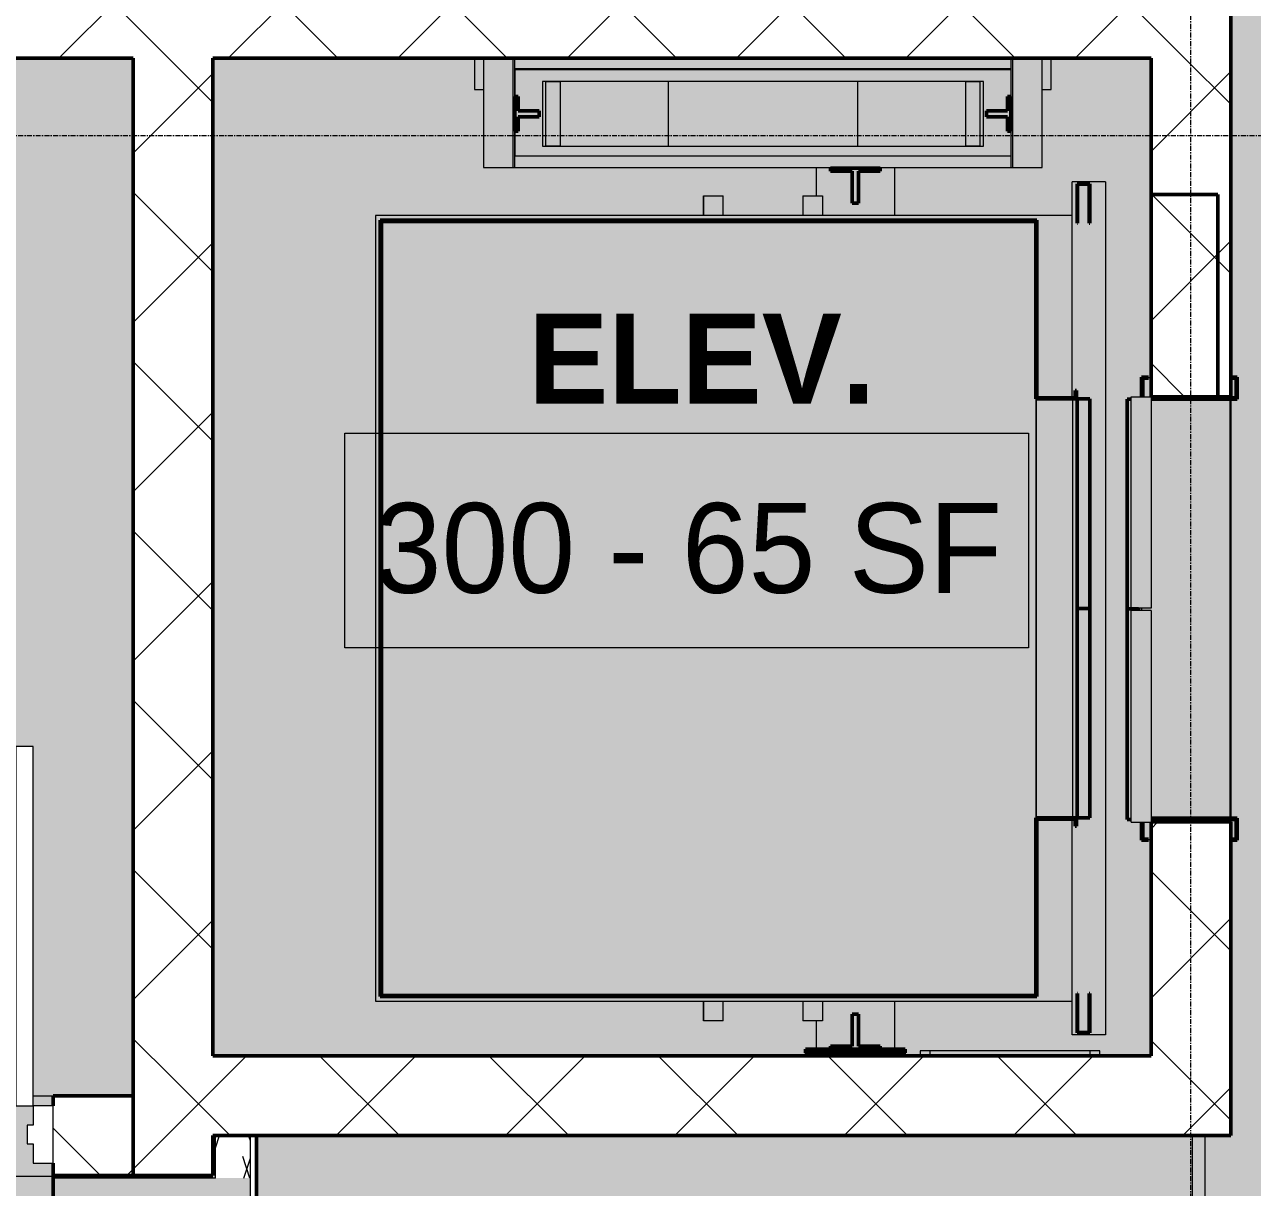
# Model space of a CAD drawing. Header units: inches. Extents: x -4218 to -1814, y 9706 to 12426.
# Drawn here: x -3598.2 to -3475.2, y 11429.8 to 11546.3 of the extents above; entities that cross this region are included whole.
import ezdxf

# ---------------------------------------------------------------- set-up
doc = ezdxf.new("R2010")
doc.units = ezdxf.units.IN
doc.header["$MEASUREMENT"] = 0
doc.linetypes.add('Grid Line 1_2_', pattern=[0.875, 0.5, -0.125, 0.125, -0.125])
for name, color, linetype, lineweight in [('0-1', 7, 'Continuous', 5), ('0-5', 250, 'Continuous', 9), ('A-AREA-IDEN', 2, 'Continuous', 9), ('A-DOOR-1', 250, 'Continuous', 9), ('A-DOOR-2', 90, 'Continuous', 20), ('A-DOOR-FRAM-1', 90, 'Continuous', 20), ('A-FLOR-1', 50, 'Continuous', 13), ('A-GENM-2', 250, 'Continuous', 9), ('A-GENM-3', 10, 'Continuous', 50), ('A-GENM-7', 55, 'Continuous', 9), ('A-WALL', 113, 'Continuous', 13), ('A-WALL-10', 113, 'Continuous', 5), ('A-WALL-11', 113, 'Continuous', 50), ('A-WALL-3', 10, 'Continuous', 50), ('A-WALL-PATT-3', 45, 'Continuous', 9), ('A-WALL-PATT-4', 111, 'Continuous', 9), ('G-IMPT-1', 55, 'Continuous', 9), ('G-IMPT-2', 1, 'Continuous', 9), ('Q-SPCQ-1', 250, 'Continuous', 9), ('Q-SPCQ-3', 37, 'Continuous', 9), ('S-GRID-1', 1, 'Grid Line 1_2_', 9)]:
    doc.layers.add(name, color=color, linetype=linetype, lineweight=lineweight)
doc.layers.add('A-AREA-PATT-3', color=255, linetype='Continuous', lineweight=9, transparency=1)
doc.layers.add('A-AREA-PATT-4', color=254, linetype='Continuous', lineweight=9, transparency=1)
doc.styles.add('Century Gothic', font='ufonts.com_century-gothic.ttf', dxfattribs={"height": 9})
doc.styles.add('Century Gothic_B', font='GOTHICB.TTF', dxfattribs={"height": 9})
pattern_1 = [(45, (0, 0), (-8.485281, 8.485281), []), (135, (0, 0), (-8.485281, -8.485281), [])]
pattern_2 = [(161.57, (0.48, 0.48), (-3.83995378, -1.544e-05), [0, -27.322, 3.034, 0]), (18.43, (-0.48, 0.48), (-3.83995378, 1.544e-05), [0, -27.322, 3.034, 0]), (108.43, (0.48, 0.48), (1.919622, -9.60052459), [9.106, -21.25]), (71.57, (-0.48, 0.48), (1.919622, 9.60052459), [9.106, -21.25])]

# ---------------------------------------------------------------- blocks, each defined once
blk = doc.blocks.new('CTR - 1st Phase - Shell_rvt-1-FLOOR PLAN - 3RD FLOOR')
at = {"layer": 'A-FLOR-1'}
for p, q in [((-3477.32, 11509.05), (-3477.32, 11508.92)), ((-3477.32, 11508.8), (-3477.32, 11466.79)), ((-3477.32, 11466.68), (-3477.32, 11466.43)), ((-3481.17, 11370.36), (-3481.17, 11434.99)), ((-3479.92, 11434.99), (-3479.92, 11370.36)), ((-3595.32, 11430.89), (-3635.32, 11430.89))]:
    blk.add_line(p, q, dxfattribs=at)
at = {"layer": 'S-GRID-1'}
for p, q in [((-3481.32, 9836.18), (-3481.32, 12376.79)), ((-1814.21, 11535.19), (-4168.71, 11535.19))]:
    blk.add_line(p, q, dxfattribs=at)
blk = doc.blocks.new('Otis_G2S_072320191620 - Duty_3500_Speed_150_Seismic_N_CabHeight_93_CabPanels_Y_EntHeight_84_CwtLoc_L2_CwtSafety_N_DoorHand_CO_OpeningType_Front_Glassback_N_FRSAME_NOH-2319444-FLOOR PLAN - 3RD FLOOR')
at = {"layer": 'A-GENM-7'}
h = blk.add_hatch(color=256, dxfattribs=at)
h.paths.add_polyline_path([(4.29, 7.36), (4.29, 6.15), (4.33, 6.19), (4.33, 7.36), (4.29, 7.36)], flags=0)
h.paths.add_polyline_path([(7.94, 46.41), (7.94, 11.44), (25.72, 11.44), (25.72, 7.6), (25, 7.6), (25, 7.48), (25.84, 7.48), (25.84, 11.56), (8.06, 11.56), (8.06, 77.11), (85.62, 77.11), (85.62, 11.56), (67.84, 11.56), (67.84, 7.48), (68.69, 7.48), (68.69, 7.6), (67.96, 7.6), (67.96, 11.44), (85.74, 11.44), (85.74, 77.23), (7.94, 77.23), (7.94, 77.05)], flags=0)
h.paths.add_polyline_path([(25.84, 6.15), (46.84, 6.15), (46.84, 7.4), (25.84, 7.4)], flags=0)
h.paths.add_polyline_path([(46.84, 6.15), (67.84, 6.15), (67.84, 7.4), (46.84, 7.4)], flags=0)
h.paths.add_polyline_path([(85.46, 6.19), (85.46, 6.15), (89.4, 6.19), (89.4, 7.4), (89.36, 7.36), (89.36, 6.19)], flags=0)
at = {"layer": 'G-IMPT-1'}
for points in [[(7.47, 77.7), (7.47, 7.9), (25.72, 7.9), (25.72, 11.44), (7.94, 11.44), (7.94, 77.23), (85.74, 77.23), (85.74, 11.44), (67.96, 11.44), (67.96, 7.9), (86.21, 7.9), (86.21, 77.7), (7.94, 77.7)], [(8.06, 11.56), (25.84, 11.56), (25.84, 11.5), (67.84, 11.5), (67.84, 11.56), (85.62, 11.56), (85.62, 77.11), (8.06, 77.11), (8.06, 12.65)], [(25.84, 7.84), (67.84, 7.84), (67.84, 11.5), (25.84, 11.5), (25.84, 7.9)]]:
    blk.add_hatch(color=256, dxfattribs=at).paths.add_polyline_path(points, flags=0)
h = blk.add_hatch(color=256, dxfattribs=at)
h.paths.add_polyline_path([(5.5, 44.86), (5.5, 42.89), (7.47, 42.89), (7.47, 44.86)], flags=0)
h.paths.add_polyline_path([(86.21, 42.89), (88.18, 42.89), (88.18, 44.86), (86.21, 44.86)], flags=0)
h = blk.add_hatch(color=256, dxfattribs=at)
h.paths.add_polyline_path([(5.5, 32.93), (7.47, 32.93), (7.47, 34.89), (5.5, 34.89)], flags=0)
h.paths.add_polyline_path([(86.21, 32.93), (88.18, 32.93), (88.18, 34.89), (86.21, 34.89)], flags=0)
h = blk.add_hatch(color=256, dxfattribs=at)
h.paths.add_polyline_path([(4.09, 7.9), (4.09, 4.56), (89.59, 4.56), (89.59, 7.9), (67.96, 7.9), (67.96, 7.6), (68.69, 7.6), (68.69, 7.48), (67.84, 7.48), (67.84, 7.84), (25.84, 7.84), (25.84, 7.48), (25, 7.48), (25, 7.6), (25.72, 7.6), (25.72, 7.9), (4.29, 7.9)], flags=0)
h.paths.add_polyline_path([(4.29, 6.15), (4.33, 7.4), (4.33, 7.36), (4.33, 6.19), (4.33, 6.15)], flags=0)
h.paths.add_polyline_path([(25.84, 7.4), (46.84, 7.4), (46.84, 6.15), (25.84, 6.15)], flags=0)
h.paths.add_polyline_path([(46.84, 7.4), (67.84, 7.4), (67.84, 6.15), (46.84, 6.15)], flags=0)
h.paths.add_polyline_path([(85.46, 6.15), (85.46, 6.19), (89.36, 6.19), (89.36, 7.36), (89.4, 7.36), (89.36, 6.15)], flags=0)
at = {"layer": 'A-GENM-2'}
for p, q in [((25.84, 11.56), (25.72, 11.44)), ((25.72, 11.44), (25.84, 11.56)), ((85.74, 11.44), (85.62, 11.56)), ((85.62, 11.56), (85.74, 11.44)), ((4.29, 7.4), (4.33, 7.36)), ((4.33, 7.36), (4.29, 7.4)), ((4.29, 6.15), (4.33, 6.19)), ((4.33, 6.19), (4.29, 6.15))]:
    blk.add_line(p, q, dxfattribs=at)
at = {"layer": 'A-GENM-3'}
for p, q in [((85.74, 77.23), (7.94, 77.23)), ((7.94, 77.23), (8.06, 77.11)), ((7.94, 77.23), (7.94, 11.44)), ((8.06, 77.11), (7.94, 77.23)), ((8.06, 77.11), (85.62, 77.11)), ((8.06, 11.56), (8.06, 77.11)), ((85.74, 77.23), (85.62, 77.11)), ((85.62, 77.11), (85.74, 77.23)), ((85.62, 77.11), (85.62, 11.56)), ((85.74, 11.44), (85.74, 77.23)), ((7.94, 11.44), (8.06, 11.44)), ((8.06, 11.44), (8.06, 11.56)), ((8.06, 11.56), (8.06, 11.44)), ((25.84, 11.56), (8.06, 11.56)), ((8.06, 11.44), (25.72, 11.44)), ((25.72, 11.44), (25.72, 7.6)), ((25.84, 7.48), (25.84, 11.56)), ((67.96, 11.44), (67.84, 11.56)), ((67.84, 11.56), (67.84, 7.48)), ((85.62, 11.56), (67.84, 11.56)), ((67.84, 11.56), (67.96, 11.44)), ((67.96, 7.6), (67.96, 11.44)), ((67.96, 11.44), (85.74, 11.44)), ((8.23, 7.4), (4.29, 7.4)), ((4.29, 7.4), (4.29, 6.15)), ((8.23, 7.36), (8.23, 7.4)), ((25.72, 7.6), (25, 7.6)), ((25, 7.6), (25, 7.48)), ((25, 7.48), (25.84, 7.48)), ((25.84, 7.48), (25.72, 7.6)), ((25.72, 7.6), (25.84, 7.48)), ((46.84, 7.4), (25.84, 7.4)), ((25.84, 7.4), (25.84, 6.15)), ((46.84, 6.15), (46.84, 7.4)), ((67.84, 7.4), (46.84, 7.4)), ((46.84, 7.4), (46.84, 6.15)), ((67.96, 7.6), (67.84, 7.48)), ((67.84, 7.48), (67.96, 7.6)), ((67.84, 7.48), (68.69, 7.48)), ((67.84, 6.15), (67.84, 7.4)), ((68.69, 7.6), (67.96, 7.6)), ((68.69, 7.48), (68.69, 7.6)), ((89.4, 7.4), (85.46, 7.4)), ((85.46, 7.4), (85.46, 7.36)), ((89.4, 7.4), (89.36, 7.36)), ((89.36, 7.36), (89.4, 7.4)), ((89.4, 6.15), (89.4, 7.4)), ((4.33, 6.19), (4.33, 7.36)), ((4.33, 7.36), (8.23, 7.36)), ((8.23, 6.19), (4.33, 6.19)), ((8.23, 6.15), (8.23, 6.19)), ((85.46, 7.36), (89.36, 7.36)), ((89.36, 6.19), (85.46, 6.19)), ((85.46, 6.19), (85.46, 6.15)), ((89.36, 7.36), (89.36, 6.19)), ((89.4, 6.15), (89.36, 6.19)), ((89.36, 6.19), (89.4, 6.15)), ((4.29, 6.15), (8.23, 6.15)), ((25.84, 6.15), (46.84, 6.15)), ((46.84, 6.15), (67.84, 6.15)), ((85.46, 6.15), (89.4, 6.15))]:
    blk.add_line(p, q, dxfattribs=at)
at = {"layer": 'G-IMPT-2'}
for p, q in [((7.47, 77.7), (7.47, 7.9)), ((86.21, 77.7), (7.47, 77.7)), ((86.21, 7.9), (86.21, 77.7)), ((7.47, 44.86), (5.5, 44.86)), ((5.5, 42.89), (5.5, 44.86)), ((5.5, 44.86), (7.47, 44.86)), ((88.18, 44.86), (86.21, 44.86)), ((86.21, 44.86), (88.18, 44.86)), ((88.18, 44.86), (88.18, 42.89)), ((5.5, 42.89), (7.47, 42.89)), ((86.21, 42.89), (88.18, 42.89)), ((7.47, 34.89), (5.5, 34.89)), ((5.5, 32.93), (5.5, 34.89)), ((88.18, 34.89), (86.21, 34.89)), ((88.18, 34.89), (88.18, 32.93)), ((7.47, 32.93), (5.5, 32.93)), ((7.47, 32.93), (5.5, 32.93)), ((88.18, 32.93), (86.21, 32.93)), ((88.18, 32.93), (86.21, 32.93)), ((67.84, 11.5), (25.84, 11.5)), ((25.84, 11.5), (67.84, 11.5)), ((4.09, 4.56), (4.09, 7.9)), ((4.09, 7.9), (25.72, 7.9)), ((7.47, 7.9), (25.72, 7.9)), ((25.84, 7.84), (67.84, 7.84)), ((67.96, 7.9), (89.59, 7.9)), ((67.96, 7.9), (86.21, 7.9)), ((89.59, 4.56), (89.59, 7.9)), ((89.59, 4.56), (4.09, 4.56))]:
    blk.add_line(p, q, dxfattribs=at)
blk = doc.blocks.new('Otis_G2S_072320191620 - Duty_3500_Speed_150_Seismic_N_CwtLoc_L2_PitDepth_60_OpeningType_Front_CwtSafety_N_FRSAME_NPT-2319443-FLOOR PLAN - 3RD FLOOR')
at = {"layer": 'G-IMPT-1'}
h = blk.add_hatch(color=256, dxfattribs=at)
h.paths.add_polyline_path([(92.16, 32.93), (92.16, 14.06), (94.66, 14.06), (94.66, 14.37), (96.1, 14.37), (96.1, 16.5), (96.72, 16.5), (96.72, 14.37), (98.16, 14.37), (98.16, 14.06), (100.82, 14.06), (100.82, 63.73), (98.16, 63.73), (98.16, 63.43), (96.72, 63.43), (96.72, 61.3), (96.1, 61.3), (96.1, 63.43), (94.66, 63.43), (94.66, 63.73), (92.16, 63.73), (92.16, 33.18)], flags=0)
h.paths.add_polyline_path([(93.18, 37.97), (93.18, 60.99), (99.64, 60.99), (99.64, 16.8), (93.18, 16.8), (93.18, 34.89)], flags=0)
for points in [[(100.82, 29.53), (100.82, 14.06), (100.94, 14.06), (100.94, 63.73), (100.82, 63.73), (100.82, 46.41)], [(93.18, 32.93), (93.18, 29.39), (99.64, 29.39), (99.64, 48.39), (93.18, 48.39), (93.18, 33.18)], [(2.69, 33.56), (2.69, 32.13), (2.97, 32.13), (2.97, 29.94), (6.16, 29.94), (6.16, 29.31), (2.97, 29.31), (2.97, 27.13), (2.69, 27.13), (2.69, 25.69), (7.47, 25.72), (7.44, 32.93), (5.5, 32.93), (5.5, 33.56), (2.97, 33.56)]]:
    blk.add_hatch(color=256, dxfattribs=at).paths.add_polyline_path(points, flags=0)
h = blk.add_hatch(color=256, dxfattribs=at)
h.paths.add_polyline_path([(93.18, 60.99), (93.18, 16.8), (99.64, 16.8), (99.64, 60.99), (95.1, 60.99)], flags=0)
h.paths.add_polyline_path([(93.18, 29.39), (93.18, 48.39), (99.64, 48.39), (99.64, 29.39), (95.1, 29.39)], flags=0)
h = blk.add_hatch(color=256, dxfattribs=at)
h.paths.add_polyline_path([(86.21, 32.93), (86.24, 25.69), (90.99, 25.69), (90.99, 33.56), (88.18, 33.56), (88.18, 32.93), (86.24, 32.93)], flags=0)
h.paths.add_polyline_path([(87.46, 29.31), (87.46, 29.94), (90.65, 29.94), (90.65, 32.13), (90.96, 32.13), (90.96, 27.13), (90.65, 27.13), (90.65, 29.31), (88.8, 29.31)], flags=0)
at = {"layer": 'G-IMPT-2'}
for p, q in [((92.16, 63.73), (94.66, 63.73)), ((98.16, 63.73), (100.82, 63.73)), ((100.82, 63.73), (100.94, 63.73)), ((100.82, 14.06), (100.82, 63.73)), ((100.94, 63.73), (100.94, 14.06)), ((93.18, 60.99), (93.18, 16.8)), ((99.64, 60.99), (93.18, 60.99)), ((93.19, 60.68), (93.19, 59.18)), ((99.63, 60.68), (93.19, 60.68)), ((99.63, 59.18), (99.63, 60.68)), ((99.64, 16.8), (99.64, 60.99)), ((93.19, 59.18), (99.63, 59.18)), ((93.18, 48.39), (93.18, 29.39)), ((99.64, 48.39), (93.18, 48.39)), ((99.64, 29.39), (99.64, 48.39)), ((5.5, 33.56), (2.69, 33.56)), ((2.69, 33.56), (2.69, 32.13)), ((90.99, 33.56), (88.18, 33.56)), ((90.99, 25.69), (90.99, 33.56)), ((93.18, 29.39), (99.64, 29.39)), ((2.69, 27.13), (2.69, 25.69)), ((2.69, 25.69), (7.44, 25.69)), ((86.24, 25.69), (90.99, 25.69)), ((93.19, 18.61), (93.19, 17.11)), ((99.63, 18.61), (93.19, 18.61)), ((99.63, 17.11), (99.63, 18.61)), ((93.18, 16.8), (99.64, 16.8)), ((93.19, 17.11), (99.63, 17.11))]:
    blk.add_line(p, q, dxfattribs=at)
blk = doc.blocks.new('Otis_G2S_072320191620 - Otis_G2S_072320191620-2295120-FLOOR PLAN - 3RD FLOOR')
at = {"layer": 'A-GENM-7'}
h = blk.add_hatch(color=256, dxfattribs=at)
h.paths.add_polyline_path([(98.85, 10.02), (102, 10.02), (102, 10.91), (98.85, 10.91)], flags=0)
h.paths.add_polyline_path([(98.85, 67.78), (98.85, 66.89), (102, 66.89), (102, 67.78)], flags=0)
h = blk.add_hatch(color=256, dxfattribs=at)
h.paths.add_polyline_path([(91.02, 63.94), (102, 63.94), (102, 66.89), (91.02, 66.89)], flags=0)
h.paths.add_polyline_path([(91.02, 10.91), (102, 10.91), (102, 13.86), (91.02, 13.86), (91.02, 12.65)], flags=0)
h = blk.add_hatch(color=256, dxfattribs=at)
h.paths.add_polyline_path([(91.02, 14.06), (91.02, 13.86), (102, 13.86), (102, 14.06), (92.16, 14.06)], flags=0)
h.paths.add_polyline_path([(91.02, 63.94), (91.02, 63.74), (102, 63.74), (102, 63.94), (91.7, 63.94)], flags=0)
for points in [[(91.02, 63.74), (91.02, 14.06), (92.16, 14.06), (92.16, 63.74)], [(2, 29.53), (2, 24.63), (2.3, 24.63), (2.3, 34.63), (2, 34.63)], [(2.3, 34.63), (2.3, 24.63), (2.68, 24.63), (2.68, 34.63)], [(2, 7.9), (2, 6.14), (2.5, 6.14), (2.5, 22.14), (2, 22.14), (2, 12.65)], [(25.69, 2), (46.62, 2), (46.62, 1.25), (46.81, 1.25), (46.81, 2.41), (25.69, 2.41)], [(46.81, 2), (46.81, 1.25), (46.87, 1.25), (46.87, 2), (67.81, 2), (67.81, 2.41), (46.81, 2.41)], [(25.81, -4.24), (25.81, -7.88), (67.81, -7.88), (67.81, 0), (46.87, 0), (46.87, 0.96), (46.62, 0.96), (46.62, 0), (25.81, 0)], [(67.81, -4.24), (67.81, -6.69), (68.06, -6.69), (68.06, 0), (67.81, 0)]]:
    blk.add_hatch(color=256, dxfattribs=at).paths.add_polyline_path(points, flags=0)
h = blk.add_hatch(color=256, dxfattribs=at)
h.paths.add_polyline_path([(94.66, 14.06), (94.66, 14.06), (98.16, 14.06), (98.16, 14.37), (96.72, 14.37), (96.72, 16.5), (96.1, 16.5), (96.1, 14.37), (94.66, 14.37)], flags=0)
h.paths.add_polyline_path([(94.66, 63.74), (94.66, 63.43), (96.1, 63.43), (96.1, 61.3), (96.72, 61.3), (96.72, 63.43), (98.16, 63.43), (98.16, 63.74), (95.1, 63.74)], flags=0)
h = blk.add_hatch(color=256, dxfattribs=at)
h.paths.add_polyline_path([(2.68, 29.31), (2.68, 27.13), (2.97, 27.13), (2.97, 29.31), (6.16, 29.31), (6.16, 29.94), (2.97, 29.94), (2.97, 32.13), (2.68, 32.13), (2.68, 29.53)], flags=0)
h.paths.add_polyline_path([(87.46, 29.31), (90.65, 29.31), (90.65, 27.13), (90.96, 27.13), (90.96, 32.13), (90.65, 32.13), (90.65, 29.94), (87.46, 29.94), (87.46, 29.53)], flags=0)
h = blk.add_hatch(color=256, dxfattribs=at)
h.paths.add_polyline_path([(2, 5.89), (2, 5.14), (2.5, 5.14), (2.5, 6.14), (2, 6.14)], flags=0)
h.paths.add_polyline_path([(2, 23.14), (2, 22.14), (2.5, 22.14), (2.5, 23.14), (2.3, 23.14)], flags=0)
h = blk.add_hatch(color=256, dxfattribs=at)
h.paths.add_polyline_path([(23.6, -8.52), (23.6, -8.64), (25.81, -8.64), (25.81, 0), (25.69, 0), (25.69, -8.52), (23.73, -8.52), (23.73, -8), (23.6, -8)], flags=0)
h.paths.add_polyline_path([(23.6, 0.96), (23.6, 0.25), (23.73, 0.25), (23.73, 0.83), (25.44, 0.83), (25.44, 0.96), (24.72, 0.96)], flags=0)
h.paths.add_polyline_path([(67.81, -8), (67.81, -8.64), (70.02, -8.64), (70.02, -8), (69.9, -8), (69.9, -8.52), (67.94, -8.52), (67.91, -6.69), (67.81, -6.69), (67.81, -7.88)], flags=0)
h.paths.add_polyline_path([(68.06, 0.83), (69.9, 0.83), (69.9, 0.25), (70.02, 0.25), (70.02, 0.96), (68.06, 0.94)], flags=0)
h = blk.add_hatch(color=256, dxfattribs=at)
h.paths.add_polyline_path([(25.53, -8), (25.69, -8), (25.69, -7.93)], flags=0)
h.paths.add_polyline_path([(25.81, -7.88), (25.81, -8), (67.81, -8), (67.81, -7.88), (34.78, -7.88)], flags=0)
h.paths.add_polyline_path([(67.94, -8), (68.06, -7.99), (67.94, -7.93)], flags=0)
at = {"layer": 'A-GENM-2'}
for p, q in [((102, 67.78), (98.85, 67.78)), ((98.85, 67.78), (98.85, 66.89)), ((102, 66.89), (91.02, 66.89)), ((91.02, 66.89), (91.02, 63.94)), ((102, 63.94), (91.02, 63.94)), ((91.02, 63.94), (91.02, 63.74)), ((91.02, 63.74), (91.02, 14.06)), ((91.02, 63.74), (102, 63.74)), ((92.16, 14.06), (92.16, 63.74)), ((2, 34.63), (2.3, 34.63)), ((2.3, 24.63), (2, 24.63)), ((2.5, 23.14), (2, 23.14)), ((2.5, 22.14), (2.5, 23.14)), ((2, 22.14), (2.5, 22.14)), ((2.5, 6.14), (2.5, 22.14)), ((91.02, 14.06), (91.02, 13.86)), ((94.66, 14.06), (91.02, 14.06)), ((91.02, 13.86), (102, 13.86)), ((91.02, 13.86), (91.02, 10.91)), ((102, 14.06), (98.16, 14.06)), ((91.02, 10.91), (102, 10.91)), ((98.85, 10.91), (98.85, 10.02)), ((98.85, 10.02), (102, 10.02)), ((2.5, 6.14), (2, 6.14)), ((2, 5.14), (2.5, 5.14)), ((2.5, 5.14), (2.5, 6.14)), ((46.87, 0.96), (46.62, 0.96)), ((25.69, -7.93), (25.53, -8)), ((67.81, -7.88), (25.81, -7.88)), ((68.06, -7.99), (67.93, -7.93))]:
    blk.add_line(p, q, dxfattribs=at)
at = {"layer": 'A-GENM-3'}
for p, q in [((98.16, 63.74), (94.66, 63.74)), ((94.66, 63.74), (94.66, 63.43)), ((94.66, 63.43), (96.1, 63.43)), ((96.1, 63.43), (96.1, 61.3)), ((96.72, 61.3), (96.72, 63.43)), ((96.72, 63.43), (98.16, 63.43)), ((98.16, 63.43), (98.16, 63.74)), ((96.1, 61.3), (96.72, 61.3)), ((2.68, 34.63), (2.3, 34.63)), ((2.3, 34.63), (2.3, 24.63)), ((2.68, 24.63), (2.68, 34.63)), ((2.97, 32.13), (2.66, 32.13)), ((2.66, 32.13), (2.66, 27.13)), ((2.97, 29.94), (2.97, 32.13)), ((90.96, 32.13), (90.65, 32.13)), ((90.65, 32.13), (90.65, 29.94)), ((90.96, 27.13), (90.96, 32.13)), ((6.16, 29.94), (2.97, 29.94)), ((6.16, 29.31), (6.16, 29.94)), ((90.65, 29.94), (87.46, 29.94)), ((87.46, 29.94), (87.46, 29.31)), ((2.97, 27.13), (2.97, 29.31)), ((2.97, 29.31), (6.16, 29.31)), ((87.46, 29.31), (90.65, 29.31)), ((90.65, 29.31), (90.65, 27.13)), ((2.66, 27.13), (2.97, 27.13)), ((90.65, 27.13), (90.96, 27.13)), ((2.3, 24.63), (2.68, 24.63)), ((96.72, 16.5), (96.1, 16.5)), ((96.1, 16.5), (96.1, 14.37)), ((96.72, 14.37), (96.72, 16.5)), ((96.1, 14.37), (94.66, 14.37)), ((94.66, 14.37), (94.66, 14.06)), ((94.66, 14.06), (98.16, 14.06)), ((98.16, 14.37), (96.72, 14.37)), ((98.16, 14.06), (98.16, 14.37)), ((46.81, 2.41), (25.69, 2.41)), ((25.69, 2.41), (25.69, 2)), ((46.62, 1.25), (46.81, 1.25)), ((67.81, 2.41), (46.81, 2.41)), ((46.81, 2.41), (46.81, 1.25)), ((46.81, 1.25), (46.81, 2.41)), ((46.81, 1.25), (46.87, 1.25)), ((67.81, 2), (67.81, 2.41)), ((25.44, 0.96), (23.6, 0.96)), ((23.6, 0.96), (23.6, 0.25)), ((23.6, 0.25), (23.73, 0.25)), ((23.73, 0.25), (23.73, 0.83)), ((23.73, 0.83), (25.44, 0.83)), ((70.02, 0.96), (68.06, 0.96)), ((68.06, 0.83), (69.9, 0.83)), ((69.9, 0.83), (69.9, 0.25)), ((69.9, 0.25), (70.02, 0.25)), ((70.02, 0.25), (70.02, 0.96)), ((25.69, 0), (25.69, -8.52)), ((25.81, -8.64), (25.81, 0)), ((67.81, 0), (67.81, -6.69)), ((67.81, 0), (67.81, -8.64)), ((67.94, -8.52), (67.94, 0)), ((88.31, 0), (68.06, 0)), ((88.31, -6.69), (88.31, 0)), ((67.81, -6.69), (88.31, -6.69)), ((23.73, -8), (23.6, -8)), ((23.6, -8), (23.6, -8.64)), ((23.73, -8.52), (23.73, -8)), ((25.69, -8.52), (23.73, -8.52)), ((69.9, -8.52), (67.94, -8.52)), ((70.02, -8), (69.9, -8)), ((69.9, -8), (69.9, -8.52)), ((70.02, -8.64), (70.02, -8)), ((23.6, -8.64), (25.81, -8.64)), ((67.81, -8.64), (70.02, -8.64))]:
    blk.add_line(p, q, dxfattribs=at)
for name in ['Otis_G2S_072320191620 - Duty_3500_Speed_150_Seismic_N_CabHeight_93_CabPanels_Y_EntHeight_84_CwtLoc_L2_CwtSafety_N_DoorHand_CO_OpeningType_Front_Glassback_N_FRSAME_NOH-2319444-FLOOR PLAN - 3RD FLOOR', 'Otis_G2S_072320191620 - Duty_3500_Speed_150_Seismic_N_CwtLoc_L2_PitDepth_60_OpeningType_Front_CwtSafety_N_FRSAME_NPT-2319443-FLOOR PLAN - 3RD FLOOR']:
    blk.add_blockref(name, (0, 0))
blk = doc.blocks.new('Elevator Door-Center - 48_ x 84_-2010370-FLOOR PLAN - 3RD FLOOR')
at = {"layer": 'Q-SPCQ-3'}
for points in [[(-25.22, 4.96), (-25.22, 4), (-4.03, 4), (-4.03, 6), (-25.22, 6)], [(-3.78, 4.96), (-3.78, 4), (17.41, 4), (17.41, 6), (-3.78, 6)]]:
    blk.add_hatch(color=256, dxfattribs=at).paths.add_polyline_path(points, flags=0)
at = {"layer": 'Q-SPCQ-1'}
for p, q in [((-25.22, 6), (-4.03, 6)), ((-25.22, 6), (-25.22, 4)), ((-4.03, 4), (-4.03, 6)), ((-3.78, 6), (17.41, 6)), ((-3.78, 4), (-3.78, 6)), ((17.41, 6), (17.41, 4)), ((-4.03, 4), (-25.22, 4)), ((17.41, 4), (-3.78, 4))]:
    blk.add_line(p, q, dxfattribs=at)
blk = doc.blocks.new('HOLLOW METAL - STAIR DOOR 3-0 x 6-8-2227798-FLOOR PLAN - 3RD FLOOR')
at = {"layer": 'A-DOOR-1'}
blk.add_arc((18, 3.25), 36, 90, 180, dxfattribs=at)
at = {"layer": 'A-DOOR-2'}
for p, q in [((18, 39.25), (16.25, 39.25)), ((16.25, 39.25), (16.25, 3.25)), ((18, 3.25), (18, 39.25)), ((16.25, 3.25), (18, 3.25))]:
    blk.add_line(p, q, dxfattribs=at)
at = {"layer": 'A-DOOR-FRAM-1'}
for p, q in [((-18, 3.25), (-20, 3.25)), ((-20, 3.25), (-20, -2.5)), ((-18, 1.3125), (-18, 3.25)), ((18, 3.25), (18, 1.3125)), ((20, 3.25), (18, 3.25)), ((20, -2.5), (20, 3.25)), ((-17.375, 1.3125), (-18, 1.3125)), ((-17.375, -0.5625), (-17.375, 1.3125)), ((18, 1.3125), (17.375, 1.3125)), ((17.375, 1.3125), (17.375, -0.5625)), ((-18, -2.5), (-18, -0.5625)), ((-18, -0.5625), (-17.375, -0.5625)), ((17.375, -0.5625), (18, -0.5625)), ((18, -0.5625), (18, -2.5)), ((-20, -2.5), (-18, -2.5)), ((18, -2.5), (20, -2.5))]:
    blk.add_line(p, q, dxfattribs=at)
blk = doc.blocks.new('CTR - 1st Phase -Stairs _ Elevators_rvt-1-FLOOR PLAN - 3RD FLOOR')
at = {"layer": 'A-WALL-PATT-3'}
h = blk.add_hatch(dxfattribs=at)
h.set_pattern_fill('FP_70', color=256, style=0, pattern_type=2)
h.set_pattern_definition(pattern_1)
h.paths.add_polyline_path([(-3751.22, 11542.99), (-3587.32, 11542.99), (-3587.32, 11550.99), (-3819.32, 11550.99), (-3819.32, 11542.99), (-3759.66, 11542.99)], flags=0)
h = blk.add_hatch(dxfattribs=at)
h.set_pattern_fill('FP_70', color=256, style=0, pattern_type=2)
h.set_pattern_definition(pattern_1)
h.paths.add_polyline_path([(-3587.32, 11542.99), (-3477.32, 11542.99), (-3477.32, 11550.99), (-3587.32, 11550.99)], flags=0)
h = blk.add_hatch(dxfattribs=at)
h.set_pattern_fill('FP_70', color=256, style=0, pattern_type=2)
h.set_pattern_definition(pattern_1)
h.paths.add_polyline_path([(-3583.32, 11430.99), (-3579.32, 11430.99), (-3579.32, 11434.99), (-3583.32, 11434.99), (-3583.32, 11442.99), (-3579.32, 11442.99), (-3579.32, 11542.99), (-3587.32, 11542.99), (-3587.32, 11430.99)], flags=0)
h = blk.add_hatch(dxfattribs=at)
h.set_pattern_fill('FP_70', color=256, style=0, pattern_type=2)
h.set_pattern_definition(pattern_1)
h.paths.add_polyline_path([(-3477.32, 11434.99), (-3477.32, 11466.43), (-3485.32, 11466.43), (-3485.32, 11434.99), (-3479.92, 11434.99)], flags=0)
h.paths.add_polyline_path([(-3477.32, 11509.05), (-3477.32, 11542.99), (-3485.32, 11542.99), (-3485.32, 11509.05), (-3481.09, 11509.05)], flags=0)
h = blk.add_hatch(dxfattribs=at)
h.set_pattern_fill('FP_70', color=256, style=0, pattern_type=2)
h.set_pattern_definition(pattern_1)
h.paths.add_polyline_path([(-3499.17, 11434.99), (-3485.32, 11434.99), (-3485.32, 11442.99), (-3583.32, 11442.99), (-3583.32, 11434.99), (-3531.74, 11434.99)], flags=0)
h = blk.add_hatch(dxfattribs=at)
h.set_pattern_fill('FP_70', color=256, style=0, pattern_type=2)
h.set_pattern_definition(pattern_1)
h.paths.add_polyline_path([(-3587.32, 11430.99), (-3587.32, 11438.99), (-3595.32, 11438.99), (-3595.32, 11430.99), (-3594.03, 11430.99)], flags=0)
h.paths.add_polyline_path([(-3801.87, 11430.99), (-3635.32, 11430.99), (-3635.32, 11438.99), (-3826.32, 11438.99), (-3826.32, 11434.39), (-3827.32, 11434.39), (-3827.32, 11430.99)], flags=0)
at = {"layer": 'A-FLOR-1'}
blk.add_line((-3597.32, 11438.99), (-3595.32, 11438.99), dxfattribs=at)
at = {"layer": 'A-WALL-3'}
for p, q in [((-3477.32, 11542.99), (-3477.32, 11550.99)), ((-3819.32, 11542.99), (-3587.32, 11542.99)), ((-3587.32, 11542.99), (-3587.32, 11430.99)), ((-3579.32, 11542.99), (-3485.32, 11542.99)), ((-3579.32, 11442.99), (-3579.32, 11542.99)), ((-3485.32, 11542.99), (-3485.32, 11509.05)), ((-3477.32, 11509.05), (-3477.32, 11542.99)), ((-3485.32, 11509.05), (-3477.32, 11509.05)), ((-3477.32, 11466.43), (-3485.32, 11466.43)), ((-3485.32, 11466.43), (-3485.32, 11442.99)), ((-3477.32, 11434.99), (-3477.32, 11466.43)), ((-3485.32, 11442.99), (-3579.32, 11442.99)), ((-3587.32, 11438.99), (-3595.32, 11438.99)), ((-3595.32, 11438.99), (-3595.32, 11437.99)), ((-3587.32, 11430.99), (-3587.32, 11438.99)), ((-3579.32, 11434.99), (-3485.32, 11434.99)), ((-3579.32, 11430.99), (-3579.32, 11434.99)), ((-3485.32, 11434.99), (-3477.32, 11434.99)), ((-3595.32, 11432.24), (-3595.32, 11430.99)), ((-3595.32, 11430.99), (-3587.32, 11430.99)), ((-3587.32, 11430.99), (-3579.32, 11430.99))]:
    blk.add_line(p, q, dxfattribs=at)
at = {"layer": '0-5'}
for name, p, rotation in [('Otis_G2S_072320191620 - Otis_G2S_072320191620-2295120-FLOOR PLAN - 3RD FLOOR', (-3485.32, 11440.99), 89.99999999998951), ('Elevator Door-Center - 48_ x 84_-2010370-FLOOR PLAN - 3RD FLOOR', (-3481.32, 11491.64), 90.0000000000186)]:
    blk.add_blockref(name, p, dxfattribs=dict(at, rotation=rotation))
blk.add_blockref('HOLLOW METAL - STAIR DOOR 3-0 x 6-8-2227798-FLOOR PLAN - 3RD FLOOR', (-3615.32, 11434.74), dxfattribs=at)

msp = doc.modelspace()

# ---------------------------------------------------------------- hatches: boundary and pattern name
at = {"layer": 'A-AREA-PATT-3'}
h = msp.add_hatch(color=256, dxfattribs=at)
h.paths.add_polyline_path([(-3633.46659, 11438.9894), (-3599.07374, 11438.9894), (-3599.07374, 11473.9894), (-3597.32374, 11473.9894), (-3597.32374, 11438.9894), (-3587.32374, 11438.9894), (-3587.32374, 11542.9894), (-3657.19874, 11542.9894), (-3657.22429, 11542.48592), (-3657.46684, 11541.46468), (-3657.96708, 11540.71687), (-3658.15759, 11540.54148), (-3658.45028, 11540.34706), (-3658.99309, 11540.0526), (-3659.94874, 11539.8644), (-3672.32374, 11539.8644), (-3672.32374, 11497.48451), (-3671.74504, 11497.4894), (-3659.82026, 11497.46384), (-3658.79902, 11497.22132), (-3658.09119, 11496.75674), (-3657.92575, 11496.58456), (-3657.68609, 11496.23786), (-3657.38694, 11495.69505), (-3657.19874, 11494.7394), (-3657.19874, 11494.3644), (-3653.07374, 11494.3644), (-3653.07374, 11487.6144), (-3665.57374, 11487.6144), (-3665.57374, 11438.9894), (-3635.32374, 11438.9894)], flags=0)
h.paths.add_polyline_path([(-3658.69874, 11494.3644), (-3658.74214, 11494.90137), (-3658.9263, 11495.42449), (-3659.40753, 11495.84438), (-3659.94874, 11495.9894), (-3672.32374, 11495.9894), (-3672.32374, 11494.3644), (-3658.74214, 11494.3644)], flags=0)
h.paths.add_polyline_path([(-3672.12048, 11541.34831), (-3671.74504, 11541.3644), (-3659.78677, 11541.4078), (-3659.26364, 11541.59196), (-3658.84375, 11542.07319), (-3658.69874, 11542.6144), (-3658.74214, 11542.9894), (-3672.32374, 11542.9894), (-3672.32374, 11541.35951), (-3672.175, 11541.35132)], flags=0)
h = msp.add_hatch(color=256, dxfattribs=at)
h.paths.add_polyline_path([(-3485.32374, 11466.42542), (-3481.32374, 11466.42542), (-3481.32374, 11466.67542), (-3485.32374, 11466.67542)], flags=0)
h.paths.add_polyline_path([(-3579.32374, 11442.9894), (-3519.94972, 11442.9894), (-3519.94972, 11443.66656), (-3518.88423, 11443.68231), (-3518.88423, 11446.49342), (-3520.21838, 11446.49342), (-3520.21838, 11448.46192), (-3528.21838, 11448.46192), (-3528.21838, 11446.49342), (-3530.18738, 11446.49342), (-3530.18738, 11448.46192), (-3563.02373, 11448.46192), (-3563.02373, 11527.20191), (-3530.18738, 11527.20191), (-3530.18738, 11529.17042), (-3528.21838, 11529.17042), (-3528.21838, 11527.20191), (-3520.21838, 11527.20191), (-3520.21838, 11529.17042), (-3518.88423, 11529.17042), (-3518.88423, 11531.98152), (-3511.00923, 11531.95397), (-3511.00923, 11527.20191), (-3493.22374, 11527.20191), (-3493.22374, 11530.58192), (-3489.88374, 11530.58192), (-3489.88374, 11445.08192), (-3493.22374, 11445.08192), (-3493.22374, 11448.46192), (-3511.00923, 11448.43231), (-3511.00923, 11443.68231), (-3509.94972, 11443.66656), (-3509.94972, 11442.9894), (-3508.46547, 11442.9894), (-3508.46547, 11443.4934), (-3490.46547, 11443.4934), (-3490.46547, 11442.9894), (-3485.32374, 11442.9894), (-3485.32374, 11466.42542), (-3486.15577, 11466.42542), (-3486.15577, 11464.71449), (-3485.57374, 11464.71449), (-3485.57374, 11464.58949), (-3486.28077, 11464.58949), (-3486.28077, 11466.42542), (-3487.32374, 11466.42542), (-3487.32374, 11466.67542), (-3487.72999, 11466.67542), (-3487.72999, 11508.80042), (-3487.32374, 11508.80042), (-3487.32374, 11509.05042), (-3486.28077, 11509.05042), (-3486.28077, 11511.01136), (-3485.57374, 11511.01136), (-3485.57374, 11510.88636), (-3486.15577, 11510.88636), (-3486.15577, 11509.05042), (-3485.32374, 11509.05042), (-3485.32374, 11542.9894), (-3495.34714, 11542.9894), (-3495.34714, 11539.8398), (-3496.2327, 11539.8398), (-3496.2327, 11532.00515), (-3552.21694, 11532.00515), (-3552.21694, 11539.8398), (-3553.1025, 11539.8398), (-3553.1025, 11542.9894), (-3579.32374, 11542.9894), (-3579.32374, 11475.76735)], flags=0)
h.paths.add_polyline_path([(-3486.28077, 11487.61292), (-3486.28077, 11487.86292), (-3486.57374, 11487.86292), (-3486.57374, 11487.61292)], flags=0)
h.paths.add_polyline_path([(-3549.05746, 11533.14685), (-3549.05746, 11541.92635), (-3499.3823, 11541.92635), (-3499.3823, 11542.9894), (-3549.06734, 11542.9894), (-3549.0639, 11533.14685)], flags=0)
h = msp.add_hatch(color=256, dxfattribs=at)
h.paths.add_polyline_path([(-3599.27051, 11434.9894), (-3597.94874, 11434.9894), (-3597.94874, 11436.0519), (-3597.32374, 11436.0519), (-3597.32374, 11437.9894), (-3599.07374, 11437.9894), (-3599.07374, 11438.9894), (-3635.32374, 11438.9894), (-3635.32374, 11437.9894), (-3633.32374, 11437.9894), (-3633.32374, 11436.0519), (-3632.69874, 11436.0519), (-3632.69874, 11434.9894)], flags=0)
h.paths.add_polyline_path([(-3595.32374, 11437.9894), (-3595.32374, 11438.9894), (-3597.32374, 11438.9894), (-3597.32374, 11437.9894)], flags=0)
at = {"layer": 'A-AREA-PATT-4'}
h = msp.add_hatch(color=256, dxfattribs=at)
h.paths.add_polyline_path([(-2568.69874, 10283.4144), (-2604.69874, 10283.4144), (-2604.69874, 10285.4144), (-2568.69874, 10285.4144)], flags=0)
h.paths.add_polyline_path([(-2568.69874, 11743.3644), (-2604.69874, 11743.3644), (-2604.69874, 11745.3644), (-2568.69874, 11745.3644)], flags=0)
h.paths.add_polyline_path([(-2586.94874, 10257.5894), (-2586.94874, 10258.4019), (-2586.32374, 10258.4019), (-2586.32374, 10260.3394), (-2584.32374, 10260.3394), (-2584.32374, 10261.5894), (-2568.69874, 10261.5894), (-2568.69874, 10283.4144), (-2564.82374, 10283.4144), (-2564.82374, 10355.4144), (-2568.69874, 10355.4144), (-2568.69874, 10381.1644), (-2505.61959, 10381.1644), (-2492.69166, 10368.23647), (-2491.54261, 10369.38551), (-2491.71939, 10369.56229), (-2490.30518, 10370.9765), (-2488.93516, 10369.60648), (-2488.49321, 10370.04843), (-2486.92404, 10368.52401), (-2462.37446, 10393.07359), (-2463.92125, 10394.62039), (-2463.47931, 10395.06233), (-2464.84933, 10396.43235), (-2463.43512, 10397.84656), (-2463.25834, 10397.66978), (-2444.43162, 10416.4965), (-2462.55123, 10434.61611), (-2462.72801, 10434.43934), (-2464.14223, 10435.85355), (-2462.77221, 10437.22357), (-2463.21415, 10437.66551), (-2461.66735, 10439.21231), (-2486.23931, 10463.78427), (-2487.78611, 10462.23747), (-2488.22805, 10462.67941), (-2489.59807, 10461.3094), (-2491.01228, 10462.72361), (-2490.83551, 10462.90039), (-2491.98455, 10464.04943), (-2505.61959, 10450.4144), (-2511.09967, 10450.4144), (-2513.12374, 10448.39033), (-2513.12374, 10450.4144), (-2651.09874, 10450.4144), (-2651.09874, 10468.4144), (-2670.72374, 10468.4144), (-2670.72374, 10468.1644), (-2672.72374, 10468.1644), (-2672.72374, 10470.1019), (-2673.34874, 10470.1019), (-2673.34874, 10472.2894), (-2708.09874, 10472.2894), (-2708.09874, 10470.1019), (-2708.72374, 10470.1019), (-2708.72374, 10468.1644), (-2710.72374, 10468.1644), (-2710.72374, 10468.4144), (-2718.72374, 10468.4144), (-2718.72374, 10468.1644), (-2720.72374, 10468.1644), (-2720.72374, 10470.1019), (-2721.34874, 10470.1019), (-2721.34874, 10472.2894), (-2756.09874, 10472.2894), (-2756.09874, 10470.1019), (-2756.72374, 10470.1019), (-2756.72374, 10468.1644), (-2758.72374, 10468.1644), (-2758.72374, 10468.4144), (-2778.34874, 10468.4144), (-2778.34874, 10450.4144), (-3007.90521, 10450.4144), (-3007.90521, 10406.1894), (-3025.52374, 10406.1894), (-3025.52374, 10450.4144), (-3026.14874, 10450.4144), (-3026.14874, 10406.1894), (-3064.79874, 10406.1894), (-3064.79874, 10470.1019), (-3065.42374, 10470.1019), (-3065.42374, 10406.1894), (-3084.12374, 10406.1894), (-3084.12374, 10450.4144), (-3208.07374, 10450.4144), (-3208.07374, 10406.1894), (-3226.77374, 10406.1894), (-3226.77374, 10470.1019), (-3227.39874, 10470.1019), (-3227.39874, 10406.1894), (-3266.04874, 10406.1894), (-3266.04874, 10450.4144), (-3266.67374, 10450.4144), (-3266.67374, 10406.1894), (-3284.29227, 10406.1894), (-3284.29227, 10450.4144), (-3410.29874, 10450.4144), (-3410.29874, 10843.4144), (-3408.92374, 10843.4144), (-3408.92374, 10851.3894), (-3408.29874, 10851.3894), (-3408.29874, 11106.9894), (-3408.92374, 11106.9894), (-3408.92374, 11105.61518), (-3409.54874, 11105.61518), (-3409.54874, 11146.76361), (-3408.92374, 11146.76361), (-3408.92374, 11251.8269), (-3410.29874, 11255.3644), (-3410.29874, 11648.3644), (-3284.29227, 11648.3644), (-3284.29227, 11692.5894), (-3266.67374, 11692.5894), (-3266.67374, 11648.3644), (-3266.04874, 11648.3644), (-3266.04874, 11692.5894), (-3227.39874, 11692.5894), (-3227.39874, 11628.6769), (-3226.77374, 11628.6769), (-3226.77374, 11692.5894), (-3208.07374, 11692.5894), (-3208.07374, 11648.3644), (-3084.12374, 11648.3644), (-3084.12374, 11692.5894), (-3065.42374, 11692.5894), (-3065.42374, 11628.6769), (-3064.79874, 11628.6769), (-3064.79874, 11692.5894), (-3026.14874, 11692.5894), (-3026.14874, 11648.3644), (-3025.52374, 11648.3644), (-3025.52374, 11692.5894), (-3007.90521, 11692.5894), (-3007.90521, 11648.3644), (-2778.34874, 11648.3644), (-2778.34874, 11630.3644), (-2758.72374, 11630.3644), (-2758.72374, 11630.6144), (-2756.72374, 11630.6144), (-2756.72374, 11628.6769), (-2756.09874, 11628.6769), (-2756.09874, 11626.4894), (-2721.34874, 11626.4894), (-2721.32201, 11628.6769), (-2720.72374, 11628.6769), (-2720.72374, 11630.6144), (-2718.72374, 11630.6144), (-2718.72374, 11630.3644), (-2710.72374, 11630.3644), (-2710.72374, 11630.6144), (-2708.72374, 11630.6144), (-2708.72374, 11628.6769), (-2708.09874, 11628.6769), (-2708.09874, 11626.4894), (-2673.34874, 11626.4894), (-2673.34874, 11628.6769), (-2672.72374, 11628.6769), (-2672.72374, 11630.6144), (-2670.72374, 11630.6144), (-2670.72374, 11630.3644), (-2651.09874, 11630.3644), (-2651.09874, 11648.3644), (-2513.12374, 11648.3644), (-2513.12374, 11650.38846), (-2511.09967, 11648.3644), (-2505.61959, 11648.3644), (-2491.98455, 11634.72936), (-2490.83551, 11635.87841), (-2491.01228, 11636.05518), (-2489.59807, 11637.4694), (-2488.22805, 11636.09938), (-2487.78611, 11636.54132), (-2486.23931, 11634.99452), (-2461.66735, 11659.56648), (-2463.21415, 11661.11328), (-2462.77221, 11661.55522), (-2464.14223, 11662.92524), (-2462.72801, 11664.33945), (-2462.55123, 11664.16268), (-2444.43162, 11682.28229), (-2463.25834, 11701.10901), (-2463.43512, 11700.93223), (-2464.84933, 11702.34644), (-2463.47931, 11703.71646), (-2463.92125, 11704.15841), (-2462.37446, 11705.7052), (-2486.94642, 11730.27716), (-2488.49321, 11728.73037), (-2488.93516, 11729.17231), (-2490.30518, 11727.80229), (-2491.71939, 11729.2165), (-2491.54261, 11729.39328), (-2492.69166, 11730.54233), (-2505.61959, 11717.6144), (-2568.69874, 11717.6144), (-2568.69874, 11743.3644), (-2564.82374, 11743.3644), (-2564.82374, 11815.3644), (-2568.69874, 11815.3644), (-2568.69874, 11837.1894), (-2584.32374, 11837.1894), (-2584.32374, 11838.4394), (-2586.32374, 11838.4394), (-2586.32374, 11840.3769), (-2586.94874, 11840.3769), (-2586.94874, 11841.1894), (-2621.69874, 11841.1894), (-2621.69874, 11840.3769), (-2622.32374, 11840.3769), (-2622.32374, 11838.4394), (-2624.32374, 11838.4394), (-2624.32374, 11837.1894), (-2636.94874, 11837.1894), (-2636.94874, 11717.6144), (-2721.68021, 11717.6144), (-2721.68021, 11673.3894), (-2739.29874, 11673.3894), (-2739.29874, 11717.3644), (-2739.92374, 11717.3644), (-2739.92374, 11673.3894), (-2778.57374, 11673.3894), (-2778.57374, 11737.3019), (-2779.19874, 11737.3019), (-2779.19874, 11673.3894), (-2797.89874, 11673.3894), (-2797.89874, 11717.6144), (-3073.49874, 11717.6144), (-3073.49874, 11735.6144), (-3093.12374, 11735.6144), (-3093.12374, 11735.3644), (-3095.12374, 11735.3644), (-3095.12374, 11737.3019), (-3095.74874, 11737.3019), (-3095.74874, 11739.4894), (-3130.49874, 11739.4894), (-3130.49874, 11737.3019), (-3131.12374, 11737.3019), (-3131.12374, 11735.3644), (-3133.12374, 11735.3644), (-3133.12374, 11735.6144), (-3141.12374, 11735.6144), (-3141.12374, 11735.3644), (-3143.12374, 11735.3644), (-3143.12374, 11737.3019), (-3143.74874, 11737.3019), (-3143.74874, 11739.4894), (-3178.49874, 11739.4894), (-3178.49874, 11737.3019), (-3179.12374, 11737.3019), (-3179.12374, 11735.3644), (-3181.12374, 11735.3644), (-3181.12374, 11735.6144), (-3200.74874, 11735.6144), (-3200.74874, 11717.6144), (-3418.29874, 11717.6144), (-3418.29874, 11745.8144), (-3435.32374, 11745.8144), (-3435.32374, 11707.3144), (-3499.23624, 11707.3144), (-3499.23624, 11706.6894), (-3435.32374, 11706.6894), (-3435.32374, 11687.9894), (-3479.54874, 11687.9894), (-3479.54874, 11550.9894), (-3477.32374, 11550.9894), (-3477.32374, 11511.01136), (-3476.67921, 11511.01136), (-3476.67921, 11508.80042), (-3477.32374, 11508.80042), (-3477.32374, 11466.80042), (-3476.67921, 11466.80042), (-3476.67921, 11464.58949), (-3477.32374, 11464.58949), (-3477.32374, 11434.9894), (-3574.94874, 11434.9894), (-3574.94874, 11426.6144), (-3595.32374, 11426.6144), (-3595.32374, 11432.2394), (-3597.32374, 11432.2394), (-3597.32374, 11434.1769), (-3597.94874, 11434.1769), (-3597.94874, 11434.9894), (-3632.69874, 11434.9894), (-3632.69874, 11434.1769), (-3633.32374, 11434.1769), (-3633.32374, 11432.2394), (-3635.32374, 11432.2394), (-3635.32374, 11426.6144), (-3651.14874, 11426.6144), (-3651.14874, 11370.3644), (-3649.52374, 11370.3644), (-3649.52374, 11370.6144), (-3647.52374, 11370.6144), (-3647.52374, 11368.6769), (-3646.89874, 11368.6769), (-3646.89874, 11366.4894), (-3612.14874, 11366.4894), (-3612.14874, 11368.6769), (-3611.52374, 11368.6769), (-3611.52374, 11370.6144), (-3609.52374, 11370.6144), (-3609.52374, 11370.3644), (-3479.54874, 11370.3644), (-3479.54874, 11026.1894), (-3435.32374, 11026.1894), (-3435.32374, 11007.4894), (-3499.23624, 11007.4894), (-3499.23624, 11006.8644), (-3435.32374, 11006.8644), (-3435.32374, 10968.2144), (-3479.54874, 10968.2144), (-3479.54055, 10967.5894), (-3435.32374, 10967.5894), (-3435.32374, 10949.97086), (-3479.54874, 10949.97086), (-3479.54874, 10726.40793), (-3435.32374, 10726.40793), (-3435.32374, 10708.7894), (-3479.54874, 10708.7894), (-3479.54874, 10708.1644), (-3435.32374, 10708.1644), (-3435.32374, 10669.5144), (-3499.23624, 10669.5144), (-3499.23624, 10668.8894), (-3435.32374, 10668.8894), (-3435.32374, 10650.1894), (-3479.54874, 10650.1894), (-3479.54874, 10410.7894), (-3435.32374, 10410.7894), (-3435.32374, 10392.0894), (-3499.23624, 10392.0894), (-3499.23624, 10391.4644), (-3435.32374, 10391.4644), (-3435.32374, 10352.9644), (-3418.29874, 10352.9644), (-3418.29874, 10381.1644), (-3200.74874, 10381.1644), (-3200.74874, 10363.1644), (-3181.12374, 10363.1644), (-3181.12374, 10363.4144), (-3179.12374, 10363.4144), (-3179.12374, 10361.4769), (-3178.49874, 10361.4769), (-3178.49874, 10359.2894), (-3143.74874, 10359.2894), (-3143.74874, 10361.4769), (-3143.12374, 10361.4769), (-3143.12374, 10363.4144), (-3141.12374, 10363.4144), (-3141.12374, 10363.1644), (-3133.12374, 10363.1644), (-3133.12374, 10363.4144), (-3131.12374, 10363.4144), (-3131.12374, 10361.4769), (-3130.49874, 10361.4769), (-3130.49874, 10359.2894), (-3095.74874, 10359.2894), (-3095.74874, 10361.4769), (-3095.12374, 10361.4769), (-3095.12374, 10363.4144), (-3093.12374, 10363.4144), (-3093.12374, 10363.1644), (-3073.49874, 10363.1644), (-3073.49874, 10381.1644), (-2797.89874, 10381.1644), (-2797.89874, 10425.3894), (-2779.19874, 10425.3894), (-2779.19874, 10361.4769), (-2778.57374, 10361.4769), (-2778.57374, 10425.3894), (-2739.92374, 10425.3894), (-2739.92374, 10381.1644), (-2739.29874, 10381.1644), (-2739.29874, 10425.3894), (-2721.68021, 10425.3894), (-2721.67544, 10381.1644), (-2636.94874, 10381.1644), (-2636.94874, 10261.5894), (-2624.32374, 10261.5894), (-2624.32374, 10260.3394), (-2622.32374, 10260.3394), (-2622.32374, 10258.4019), (-2621.69874, 10258.4019), (-2621.69874, 10257.5894), (-2620.02026, 10257.5894)], flags=0)
h.paths.add_polyline_path([(-3492.89874, 10349.0894), (-3479.92374, 10349.0894), (-3479.92374, 10352.1894), (-3457.52374, 10352.1894), (-3457.52374, 10352.8144), (-3493.52374, 10352.8144), (-3493.52374, 10351.2769), (-3492.89874, 10351.2769), (-3492.89874, 10349.68085)], flags=0)
h.paths.add_polyline_path([(-2586.25301, 10353.4144), (-2604.69874, 10353.4144), (-2604.69874, 10355.4144), (-2568.69874, 10355.4144), (-2568.69874, 10353.4144), (-2579.08491, 10353.4144)], flags=0)
h.paths.add_polyline_path([(-3476.80421, 11464.71449), (-3476.80421, 11466.67542), (-3477.32374, 11466.67542), (-3477.32374, 11466.52095), (-3477.39283, 11466.67542), (-3481.32374, 11466.67542), (-3481.32374, 11466.42542), (-3477.32374, 11466.42542), (-3477.32374, 11464.71449)], flags=0)
h.paths.add_polyline_path([(-3477.32374, 11508.92542), (-3476.80421, 11508.92542), (-3476.80421, 11510.88636), (-3477.32374, 11510.88636), (-3477.32374, 11509.05042)], flags=0)
h.paths.add_polyline_path([(-3477.39283, 11508.92542), (-3477.33692, 11509.05042), (-3478.63624, 11509.05042), (-3478.63624, 11508.92542), (-3477.44874, 11508.92542)], flags=0)
h.paths.add_polyline_path([(-3457.52374, 11745.9644), (-3457.52374, 11746.5894), (-3479.92374, 11746.5894), (-3479.92374, 11749.6894), (-3492.89874, 11749.6894), (-3492.89874, 11747.5019), (-3493.52374, 11747.5019), (-3493.52374, 11745.9644), (-3464.20151, 11745.9644)], flags=0)
h.paths.add_polyline_path([(-2586.25301, 11813.3644), (-2604.69874, 11813.3644), (-2604.69874, 11815.3644), (-2568.69874, 11815.3644), (-2568.69874, 11813.3644), (-2584.32374, 11813.3644)], flags=0)
at = {"layer": 'A-WALL'}
msp.add_hatch(color=256, dxfattribs=at).paths.add_polyline_path([(-3579.32374, 11430.9894), (-3579.07374, 11430.9933), (-3579.07374, 11434.9894), (-3579.32374, 11434.9894)], flags=0)
at = {"layer": 'A-WALL-10'}
h = msp.add_hatch(color=256, dxfattribs=at)
h.paths.add_polyline_path([(-3652.77374, 11430.7394), (-3635.32374, 11430.7394), (-3635.32374, 11430.9894), (-3827.32374, 11430.9894), (-3827.32374, 11430.7394), (-3658.27374, 11430.7394)], flags=0)
h.paths.add_polyline_path([(-3579.29394, 11430.7394), (-3579.07374, 11430.7394), (-3579.07374, 11430.9894), (-3595.32374, 11430.9894), (-3595.32374, 11430.7394), (-3579.43308, 11430.7394)], flags=0)
at = {"layer": 'A-WALL-PATT-4'}
h = msp.add_hatch(dxfattribs=at)
h.set_pattern_fill('FP_2', color=256, style=0, pattern_type=2)
h.set_pattern_definition(pattern_2)
h.paths.add_polyline_path([(-3575.57374, 11430.7394), (-3575.57374, 11434.9894), (-3579.07374, 11434.9894), (-3579.07374, 11430.7394)], flags=0)
h = msp.add_hatch(dxfattribs=at)
h.set_pattern_fill('FP_2', color=256, style=0, pattern_type=2)
h.set_pattern_definition(pattern_2)
h.paths.add_polyline_path([(-3652.77374, 11427.2394), (-3635.32374, 11427.2394), (-3635.32374, 11430.7394), (-3652.77374, 11430.73126)], flags=0)
h.paths.add_polyline_path([(-3794.27671, 11427.2394), (-3658.27374, 11427.2394), (-3658.27374, 11430.7394), (-3827.32374, 11430.7394), (-3827.32374, 11427.2394), (-3801.87401, 11427.2394)], flags=0)
h.paths.add_polyline_path([(-3581.9844, 11427.2394), (-3575.57374, 11427.2394), (-3575.57374, 11430.7394), (-3595.32374, 11430.7394), (-3595.32374, 11427.2394)], flags=0)

# ---------------------------------------------------------------- linework, layer by layer
at = {"layer": 'A-AREA-IDEN', "flags": 128}
msp.add_lwpolyline([(-3566.11489, 11505.39051), (-3497.6015, 11505.39051), (-3497.6015, 11483.89445), (-3566.11489, 11483.89445)], close=True, dxfattribs=at)
at = {"layer": 'A-WALL'}
for p, q in [((-3579.07374, 11430.7394), (-3579.07374, 11434.9894)), ((-3575.57374, 11427.2394), (-3575.57374, 11434.9894)), ((-3579.07374, 11430.7394), (-3595.32374, 11430.7394))]:
    msp.add_line(p, q, dxfattribs=at)
at = {"layer": 'A-WALL-11'}
for p, q in [((-3579.32374, 11434.9894), (-3579.32374, 11430.9894)), ((-3574.94874, 11434.9894), (-3579.32374, 11434.9894)), ((-3574.94874, 11426.6144), (-3574.94874, 11434.9894)), ((-3579.32374, 11430.9894), (-3595.32374, 11430.9894)), ((-3595.32374, 11430.9894), (-3595.32374, 11426.6144))]:
    msp.add_line(p, q, dxfattribs=at)

# ---------------------------------------------------------------- block references
at = {"layer": '0-1'}
for name in ['CTR - 1st Phase - Shell_rvt-1-FLOOR PLAN - 3RD FLOOR', 'CTR - 1st Phase -Stairs _ Elevators_rvt-1-FLOOR PLAN - 3RD FLOOR']:
    msp.add_blockref(name, (0, 0), dxfattribs=at)

# ---------------------------------------------------------------- texts
at = {"layer": 'A-AREA-IDEN', "char_height": 9, "attachment_point": 1}
for s, insert, width, style in [('ELEV.', (-3547.73221, 11517.35866), 38.178, 'Century Gothic_B'), ('300 - 65 SF', (-3563.11489, 11498.39051), 75.447, 'Century Gothic')]:
    msp.add_mtext(s, dxfattribs=dict(at, insert=insert, width=width, style=style))

doc.saveas('drawing.dxf')
